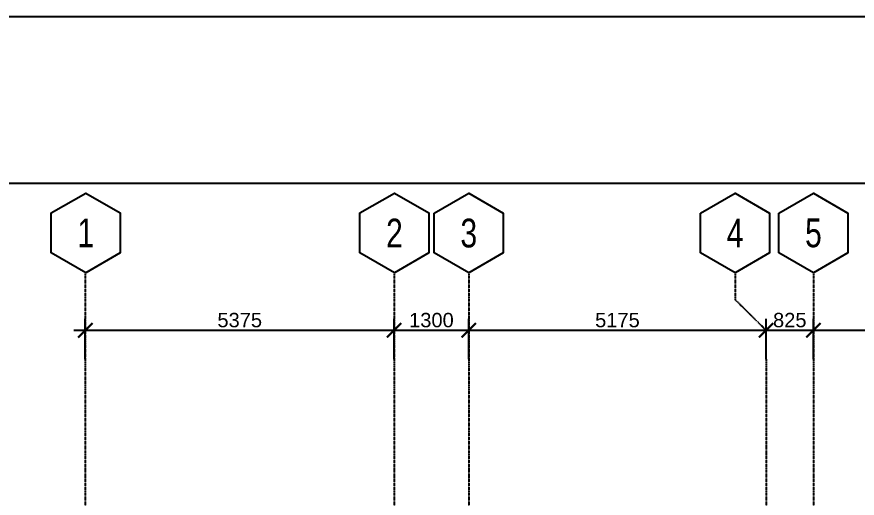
# Model space of a CAD drawing. Header units: inches. Extents: x -189245 to 740841, y -215444 to 469401.
# Drawn here: x 70090 to 84720, y -86802 to -78428 of the extents above; entities that cross this region are included whole.
import ezdxf
from ezdxf.enums import TextEntityAlignment as Align

# ---------------------------------------------------------------- set-up
doc = ezdxf.new("R2010")
doc.units = ezdxf.units.IN
doc.header["$LTSCALE"] = 10
doc.header["$MEASUREMENT"] = 0
doc.linetypes.add('GRID NORMAL$0$GRID BASEMENT$0$GRID GROUND$0$GRID$0$$0$PHANTOM', pattern=[2.5, 1.25, -0.25, 0.25, -0.25, 0.25, -0.25])
for name, color, linetype in [('a-dim', 8, 'Continuous'), ('A-GRID', 8, 'Continuous'), ('TSG- plaster', 4, 'Continuous')]:
    doc.layers.add(name, color=color, linetype=linetype)
doc.layers.add('DEFPOINT', color=7, linetype='Continuous', plot=False)
doc.styles.add('GRID NORMAL$0$GRID BASEMENT$0$GRID GROUND$0$GRID$0$Standard', font='ARIAL.TTF')
doc.dimstyles.new('GRID NORMAL$0$GRID BASEMENT$0$GRID GROUND$0$GRID$0$Standard', dxfattribs={"dimtxt": 250, "dimasz": 0.18, "dimexe": 0.18, "dimexo": 0.0625, "dimgap": 50, "dimtad": 1, "dimdec": 0, "dimzin": 0, "dimdsep": 46, "dimtxsty": 'GRID NORMAL$0$GRID BASEMENT$0$GRID GROUND$0$GRID$0$Standard', "dimcen": 0.09, "dimadec": 0, "dimazin": 0, "dimtfac": 1, "dimtdec": 0, "dimtofl": 0, "dimtmove": 0, "dimatfit": 3, "dimfxl": 1, "dimtolj": 1, "dimtzin": 0, "dimarcsym": 0})

# ---------------------------------------------------------------- blocks, each defined once
blk = doc.blocks.new('GRID NORMAL$0$GRID BASEMENT$0$GRID GROUND$0$GRID$0$$0$GRID-V')
at = {"color": 3}
blk.add_lwpolyline([(6, 10.39), (0, 13.86), (-6, 10.39), (-6, 3.46), (0, 0), (6, 3.46)], close=True, dxfattribs=at)
at = {"color": 6, "style": 'GRID NORMAL$0$GRID BASEMENT$0$GRID GROUND$0$GRID$0$Standard', "width": 0.75}
blk.add_attdef('V', text='', height=5, dxfattribs=at).set_placement((0, 6.93), align=Align.MIDDLE)
blk = doc.blocks.new('GRID NORMAL$0$GRID BASEMENT$0$GRID GROUND$0$GRID$0$_ARCHTICK')
at = {"color": 0, "linetype": 'ByBlock', "ltscale": 20, "const_width": 0.15}
blk.add_lwpolyline([(-0.5, -0.5), (0.5, 0.5)], dxfattribs=at)
blk = doc.blocks.new('*D448')
at = {"layer": 'a-dim', "color": 0, "lineweight": -2, "ltscale": 500}
for p, q in [((-77959, -230188), (-77959, -229488)), ((-74859, -230188), (-74859, -229488)), ((-74659, -229688), (-78159, -229688))]:
    blk.add_line(p, q, dxfattribs=at)
at = {"layer": 'Defpoints', "color": 0, "ltscale": 500}
for p in [(-77959, -229688), (-77959, -230188), (-74859, -230188)]:
    blk.add_point(p, dxfattribs=at)
at = {"layer": 'a-dim', "color": 0, "lineweight": -2, "ltscale": 500, "xscale": 250, "yscale": 250, "zscale": 250, "rotation": 180}
blk.add_blockref('GRID NORMAL$0$GRID BASEMENT$0$GRID GROUND$0$GRID$0$_ARCHTICK', (-77959, -229688), dxfattribs=at)
at = {"layer": 'a-dim', "color": 0, "lineweight": -2, "ltscale": 500, "xscale": 250, "yscale": 250, "zscale": 250}
blk.add_blockref('GRID NORMAL$0$GRID BASEMENT$0$GRID GROUND$0$GRID$0$_ARCHTICK', (-74859, -229688), dxfattribs=at)
at = {"layer": 'a-dim', "color": 3, "ltscale": 500, "insert": (-76409, -229511), "char_height": 250, "attachment_point": 5, "style": 'GRID NORMAL$0$GRID BASEMENT$0$GRID GROUND$0$GRID$0$Standard'}
blk.add_mtext('\\A1;3100', dxfattribs=at)
blk = doc.blocks.new('*D456')
at = {"layer": 'a-dim', "color": 0, "lineweight": -2, "ltscale": 500}
for p, q in [((-83959, -230188), (-83959, -229488)), ((-78784, -230188), (-78784, -229488)), ((-78584, -229688), (-84159, -229688))]:
    blk.add_line(p, q, dxfattribs=at)
at = {"layer": 'Defpoints', "color": 0, "ltscale": 500}
for p in [(-83959, -229688), (-83959, -230188), (-78784, -230188)]:
    blk.add_point(p, dxfattribs=at)
at = {"layer": 'a-dim', "color": 0, "lineweight": -2, "ltscale": 500, "xscale": 250, "yscale": 250, "zscale": 250, "rotation": 180}
blk.add_blockref('GRID NORMAL$0$GRID BASEMENT$0$GRID GROUND$0$GRID$0$_ARCHTICK', (-83959, -229688), dxfattribs=at)
at = {"layer": 'a-dim', "color": 0, "lineweight": -2, "ltscale": 500, "xscale": 250, "yscale": 250, "zscale": 250}
blk.add_blockref('GRID NORMAL$0$GRID BASEMENT$0$GRID GROUND$0$GRID$0$_ARCHTICK', (-78784, -229688), dxfattribs=at)
at = {"layer": 'a-dim', "color": 3, "ltscale": 500, "insert": (-81371, -229511), "char_height": 250, "attachment_point": 5, "style": 'GRID NORMAL$0$GRID BASEMENT$0$GRID GROUND$0$GRID$0$Standard'}
blk.add_mtext('\\A1;5175', dxfattribs=at)
blk = doc.blocks.new('*D457')
at = {"layer": 'a-dim', "color": 0, "lineweight": -2, "ltscale": 500}
for p, q in [((-90634, -230188), (-90634, -229488)), ((-85259, -230188), (-85259, -229488)), ((-85059, -229688), (-90834, -229688))]:
    blk.add_line(p, q, dxfattribs=at)
at = {"layer": 'Defpoints', "color": 0, "ltscale": 500}
for p in [(-90634, -229688), (-90634, -230188), (-85259, -230188)]:
    blk.add_point(p, dxfattribs=at)
at = {"layer": 'a-dim', "color": 0, "lineweight": -2, "ltscale": 500, "xscale": 250, "yscale": 250, "zscale": 250, "rotation": 180}
blk.add_blockref('GRID NORMAL$0$GRID BASEMENT$0$GRID GROUND$0$GRID$0$_ARCHTICK', (-90634, -229688), dxfattribs=at)
at = {"layer": 'a-dim', "color": 0, "lineweight": -2, "ltscale": 500, "xscale": 250, "yscale": 250, "zscale": 250}
blk.add_blockref('GRID NORMAL$0$GRID BASEMENT$0$GRID GROUND$0$GRID$0$_ARCHTICK', (-85259, -229688), dxfattribs=at)
at = {"layer": 'a-dim', "color": 3, "ltscale": 500, "insert": (-87946, -229511), "char_height": 250, "attachment_point": 5, "style": 'GRID NORMAL$0$GRID BASEMENT$0$GRID GROUND$0$GRID$0$Standard'}
blk.add_mtext('\\A1;5375', dxfattribs=at)
blk = doc.blocks.new('*D461')
at = {"layer": 'a-dim', "color": 0, "lineweight": -2, "ltscale": 500}
for p, q in [((-85259, -230188), (-85259, -229488)), ((-83959, -230188), (-83959, -229488)), ((-83759, -229688), (-85459, -229688))]:
    blk.add_line(p, q, dxfattribs=at)
at = {"layer": 'Defpoints', "color": 0, "ltscale": 500}
for p in [(-85259, -229688), (-85259, -230188), (-83959, -230188)]:
    blk.add_point(p, dxfattribs=at)
at = {"layer": 'a-dim', "color": 0, "lineweight": -2, "ltscale": 500, "xscale": 250, "yscale": 250, "zscale": 250, "rotation": 180}
blk.add_blockref('GRID NORMAL$0$GRID BASEMENT$0$GRID GROUND$0$GRID$0$_ARCHTICK', (-85259, -229688), dxfattribs=at)
at = {"layer": 'a-dim', "color": 0, "lineweight": -2, "ltscale": 500, "xscale": 250, "yscale": 250, "zscale": 250}
blk.add_blockref('GRID NORMAL$0$GRID BASEMENT$0$GRID GROUND$0$GRID$0$_ARCHTICK', (-83959, -229688), dxfattribs=at)
at = {"layer": 'a-dim', "color": 3, "ltscale": 500, "insert": (-84609, -229511), "char_height": 250, "attachment_point": 5, "style": 'GRID NORMAL$0$GRID BASEMENT$0$GRID GROUND$0$GRID$0$Standard'}
blk.add_mtext('\\A1;1300', dxfattribs=at)
blk = doc.blocks.new('*D472')
at = {"layer": 'a-dim', "color": 0, "lineweight": -2, "ltscale": 500}
for p, q in [((-78784, -230188), (-78784, -229488)), ((-77959, -230188), (-77959, -229488)), ((-77759, -229688), (-78984, -229688))]:
    blk.add_line(p, q, dxfattribs=at)
at = {"layer": 'Defpoints', "color": 0, "ltscale": 500}
for p in [(-78784, -229688), (-78784, -230188), (-77959, -230188)]:
    blk.add_point(p, dxfattribs=at)
at = {"layer": 'a-dim', "color": 0, "lineweight": -2, "ltscale": 500, "xscale": 250, "yscale": 250, "zscale": 250, "rotation": 180}
blk.add_blockref('GRID NORMAL$0$GRID BASEMENT$0$GRID GROUND$0$GRID$0$_ARCHTICK', (-78784, -229688), dxfattribs=at)
at = {"layer": 'a-dim', "color": 0, "lineweight": -2, "ltscale": 500, "xscale": 250, "yscale": 250, "zscale": 250}
blk.add_blockref('GRID NORMAL$0$GRID BASEMENT$0$GRID GROUND$0$GRID$0$_ARCHTICK', (-77959, -229688), dxfattribs=at)
at = {"layer": 'a-dim', "color": 3, "ltscale": 500, "insert": (-78371, -229511), "char_height": 250, "attachment_point": 5, "style": 'GRID NORMAL$0$GRID BASEMENT$0$GRID GROUND$0$GRID$0$Standard'}
blk.add_mtext('\\A1;825', dxfattribs=at)
blk = doc.blocks.new('grid')
at = {"layer": 'A-GRID', "linetype": 'GRID NORMAL$0$GRID BASEMENT$0$GRID GROUND$0$GRID$0$$0$PHANTOM'}
for p, q in [((-90633.8, -228688.5), (-90633.8, -289256.3)), ((-85258.8, -228688.5), (-85258.8, -289256.3)), ((-83958.8, -228688.5), (-83958.8, -289256.3)), ((-79323.2, -228688.5), (-79323.2, -229150.5)), ((-77958.8, -228688.5), (-77958.8, -289256.3)), ((-78783.6, -229688.5), (-79323.2, -229150.5)), ((-78783.8, -230188.4), (-78783.8, -289282.1))]:
    blk.add_line(p, q, dxfattribs=at)
at = {"layer": 'A-GRID'}
ref = blk.add_blockref('GRID NORMAL$0$GRID BASEMENT$0$GRID GROUND$0$GRID$0$$0$GRID-V', (-90627.8, -228685.3), dxfattribs=dict(at, xscale=-100, yscale=100, zscale=100))
ref.add_attrib('V', '1', dxfattribs={"layer": '0', "color": 6, "height": 500, "style": 'GRID NORMAL$0$GRID BASEMENT$0$GRID GROUND$0$GRID$0$Standard', "width": 0.75}).set_placement((-90627.8, -227992.5), align=Align.MIDDLE)
ref = blk.add_blockref('GRID NORMAL$0$GRID BASEMENT$0$GRID GROUND$0$GRID$0$$0$GRID-V', (-85253, -228685.1), dxfattribs=dict(at, xscale=-100, yscale=100, zscale=100))
ref.add_attrib('V', '2', dxfattribs={"layer": '0', "color": 6, "height": 500, "style": 'GRID NORMAL$0$GRID BASEMENT$0$GRID GROUND$0$GRID$0$Standard', "width": 0.75}).set_placement((-85253, -227992.3), align=Align.MIDDLE)
ref = blk.add_blockref('GRID NORMAL$0$GRID BASEMENT$0$GRID GROUND$0$GRID$0$$0$GRID-V', (-83958.8, -228688.5), dxfattribs=dict(at, xscale=-100, yscale=100, zscale=100))
ref.add_attrib('V', '3', dxfattribs={"layer": '0', "color": 6, "height": 500, "style": 'GRID NORMAL$0$GRID BASEMENT$0$GRID GROUND$0$GRID$0$Standard', "width": 0.75}).set_placement((-83958.8, -227995.7), align=Align.MIDDLE)
ref = blk.add_blockref('GRID NORMAL$0$GRID BASEMENT$0$GRID GROUND$0$GRID$0$$0$GRID-V', (-79323.2, -228688.5), dxfattribs=dict(at, xscale=-100, yscale=100, zscale=100))
ref.add_attrib('V', '4', dxfattribs={"layer": '0', "color": 6, "height": 500, "style": 'GRID NORMAL$0$GRID BASEMENT$0$GRID GROUND$0$GRID$0$Standard', "width": 0.75}).set_placement((-79323.2, -227995.7), align=Align.MIDDLE)
ref = blk.add_blockref('GRID NORMAL$0$GRID BASEMENT$0$GRID GROUND$0$GRID$0$$0$GRID-V', (-77958.8, -228688.5), dxfattribs=dict(at, xscale=-100, yscale=100, zscale=100))
ref.add_attrib('V', '5', dxfattribs={"layer": '0', "color": 6, "height": 500, "style": 'GRID NORMAL$0$GRID BASEMENT$0$GRID GROUND$0$GRID$0$Standard', "width": 0.75}).set_placement((-77958.8, -227995.7), align=Align.MIDDLE)
at = {"layer": 'a-dim', "ltscale": 500}
for base, p1, p2, picture, middle in [((-90633.8, -229688.5), (-85258.8, -230188.5), (-90633.8, -230188.5), '*D457', (-87946.3, -229510.8)), ((-83958.8, -229688.5), (-78783.8, -230188.5), (-83958.8, -230188.5), '*D456', (-81371.3, -229510.9)), ((-78783.8, -229688.5), (-77958.8, -230188.5), (-78783.8, -230188.5), '*D472', (-78371.3, -229510.9)), ((-77958.8, -229688.5), (-74858.8, -230188.5), (-77958.8, -230188.5), '*D448', (-76408.8, -229510.8))]:
    dim = blk.add_linear_dim(base=base, p1=p1, p2=p2, angle=180, dimstyle='GRID NORMAL$0$GRID BASEMENT$0$GRID GROUND$0$GRID$0$Standard', override={"dimasz": 250, "dimexe": 200, "dimblk1": 'GRID NORMAL$0$GRID BASEMENT$0$GRID GROUND$0$GRID$0$_ARCHTICK', "dimblk2": 'GRID NORMAL$0$GRID BASEMENT$0$GRID GROUND$0$GRID$0$_ARCHTICK', "dimsah": 1, "dimdle": 200, "dimclrt": 3}, dxfattribs=at)
    dim.commit()
    dim.dimension.update_dxf_attribs({"geometry": picture, "text_midpoint": middle})
dim = blk.add_linear_dim(base=(-85258.8, -229688.5), p1=(-83958.8, -230188.5), p2=(-85258.8, -230188.4), angle=180, dimstyle='GRID NORMAL$0$GRID BASEMENT$0$GRID GROUND$0$GRID$0$Standard', override={"dimasz": 250, "dimexe": 200, "dimblk1": 'GRID NORMAL$0$GRID BASEMENT$0$GRID GROUND$0$GRID$0$_ARCHTICK', "dimblk2": 'GRID NORMAL$0$GRID BASEMENT$0$GRID GROUND$0$GRID$0$_ARCHTICK', "dimsah": 1, "dimdle": 200, "dimclrt": 3}, dxfattribs=at)
dim.commit()
dim.dimension.update_dxf_attribs({"geometry": '*D461', "text_midpoint": (-84608.8, -229688.5), "dimtype": 128})

msp = doc.modelspace()

# ---------------------------------------------------------------- linework, layer by layer
at = {"layer": 'DEFPOINT', "color": 2}
msp.add_lwpolyline([(40754.93173, -152678.22268), (145754.93173, -152678.22268), (145754.93173, -78428.22268), (40754.93173, -78428.22268)], close=True, dxfattribs=at)
at = {"layer": 'DEFPOINT', "color": 5}
msp.add_lwpolyline([(46847.93173, -149778.22268), (142047.93173, -149778.22268), (142047.93173, -81328.22268), (46847.93173, -81328.22268)], close=True, dxfattribs=at)

# ---------------------------------------------------------------- block references
at = {"layer": 'TSG- plaster'}
msp.add_blockref('grid', (161916.94016, 145805.75787), dxfattribs=at)

doc.saveas('drawing.dxf')
